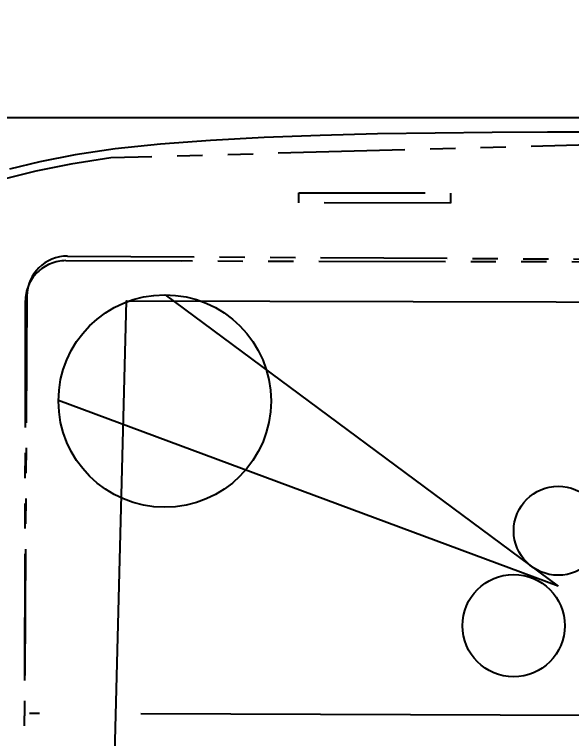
# Model space of a CAD drawing. Header units: millimetres. Extents: x -4 to 3776, y -4 to 4079.
# Drawn here: x 328.43 to 333.94, y 264.74 to 271.89 of the extents above; entities that cross this region are included whole.
import ezdxf
from ezdxf import colors
from ezdxf.entities.mleader import LeaderData, LeaderLine
from ezdxf.math import Vec2, Vec3

# ---------------------------------------------------------------- set-up
doc = ezdxf.new("R2010")
doc.units = ezdxf.units.MM
doc.linetypes.add('PHANTOM', pattern=[2.5, 1.25, -0.25, 0.25, -0.25, 0.25, -0.25])
doc.linetypes.add('点划线-1', pattern=[7, 5, -1, 0, -1])
for name, color, linetype in [('03-input', 3, 'Continuous'), ('BK_kedu', 255, 'Continuous'), ('HOLD3', 7, 'Continuous')]:
    doc.layers.add(name, color=color, linetype=linetype)
doc.styles.get("Standard").update_dxf_attribs({"font": 'arial.ttf'})

# ---------------------------------------------------------------- blocks, each defined once
blk = doc.blocks.new('NJMFGNJ')
at = {"color": 6, "linetype": '点划线-1'}
blk.add_line((321.4036, 205.7221), (354.0541, 205.7221), dxfattribs=at)
for p, q in [((347.4778, 201.5787), (343.5844, 204.4431)), ((343.5844, 204.4431), (348.5279, 202.6289))]:
    blk.add_line(p, q)
blk.add_lwpolyline([(340.7656, 209.83), (348.0395, 209.83), (347.8612, 201.6385), (340.7815, 201.6301)])
for centre, radius in [((344.0218, 204.8365), 0.5056), ((343.5844, 203.8966), 0.4402), ((347.4778, 202.6289), 1.0502)]:
    blk.add_circle(centre, radius)
at = {"layer": '03-input', "color": 0, "linetype": 'PHANTOM'}
for p, q in [((348.8436, 209.8457), (348.8516, 205.7457)), ((348.8595, 201.6457), (348.8516, 205.7457)), ((348.8436, 201.5984), (348.8516, 205.6984)), ((348.4428, 201.1992), (341.1648, 201.2133)), ((348.4603, 201.245), (341.1823, 201.2308)), ((348.4603, 201.245), (347.3186, 201.2427)), ((348.7618, 200.3614), (349.0623, 200.4395)), ((348.4161, 200.2898), (348.7618, 200.3614)), ((348.0202, 200.2269), (348.4161, 200.2898)), ((340.1182, 199.9824), (348.0202, 200.2269))]:
    blk.add_line(p, q, dxfattribs=at)
blk.add_lwpolyline([(338.3926, 199.9645), (338.8897, 199.9618), (339.3814, 199.9593), (339.8642, 199.957), (340.3361, 199.9549), (340.8005, 199.953), (341.2623, 199.9516), (341.7265, 199.9509), (342.198, 199.9509), (342.6816, 199.9518), (343.1824, 199.9538), (343.7053, 199.9571), (344.2526, 199.9619), (344.8166, 199.9694), (345.387, 199.9808), (345.9537, 199.9973), (346.5063, 200.0201), (347.0346, 200.0505), (347.5283, 200.0896), (347.9772, 200.1388), (348.3736, 200.1987), (348.7199, 200.2676), (349.0209, 200.3433)], dxfattribs=at)
blk.add_lwpolyline([(346.162, 200.5646), (344.662, 200.5617), (344.6618, 200.6615), (346.1618, 200.6644)], close=True, dxfattribs=at)
for centre, start, end in [((348.4595, 201.645), 270.11115, 0.11115), ((348.4436, 201.5992), 269.88885, 359.88885)]:
    blk.add_arc(centre, 0.4, start, end, dxfattribs=at)

msp = doc.modelspace()

# ---------------------------------------------------------------- linework, layer by layer
at = {"layer": 'HOLD3', "color": 0, "lineweight": 25}
msp.add_lwpolyline([(309.3723, 270.874), (310.42, 270.874), (317.4638, 270.874), (324.5076, 270.8739), (331.5513, 270.8739), (338.5951, 270.8738), (345.6389, 270.8738), (352.6827, 270.8737), (359.7264, 270.8737), (366.7702, 270.8737), (372.675, 270.8736), (373.3723, 270.8736), (373.814, 270.8736), (374.0697, 270.8736), (380.8578, 270.8736), (387.9015, 270.8735), (394.9453, 270.8734), (401.9891, 270.8732), (409.0329, 270.873), (416.0766, 270.8727), (423.1204, 270.8723), (430.1642, 270.872), (435.3723, 270.8717)], dxfattribs=at)

# ---------------------------------------------------------------- block references
at = {"rotation": 179.7776961789247}
msp.add_blockref('NJMFGNJ', (678.1779, 469.351), dxfattribs=at)

# ---------------------------------------------------------------- leaders
at = {"color": 4, "lineweight": 25}
ml = msp.add_multileader_mtext('Standard', dxfattribs=at)
ml.set_content('R20\\PMax.outreach', color=4)
ml.set_leader_properties()
ml.build(insert=Vec2(0, 0))
ctx = ml.context
ctx.base_point, ctx.plane_origin = Vec3(309.2388, 249.3047), Vec3(371.1656, 265.5836)
ctx.text_align_type = 2
notes = []
notes.append((ctx, [(0, (1, 1, 0), (354.3002, 249.3047), (-1, 0), 8, [(0, [(371.1656, 265.5836)], 0, [])])]))
ctx.mtext.insert, ctx.mtext.alignment, ctx.mtext.flow_direction = Vec3(344.3002, 251.3374), 3, 5
at = {"layer": 'BK_kedu'}
ml = msp.add_multileader_mtext('Standard', dxfattribs=at)
ml.set_content('', color=256)
ml.set_leader_properties()
ml.build(insert=Vec2(0, 0))
ml.multileader.update_dxf_attribs({"text_right_attachment_type": 6, "dogleg_length": 0.36, "arrow_head_size": 0.18})
ctx = ml.context
ctx.base_point, ctx.char_height, ctx.arrow_head_size, ctx.landing_gap_size, ctx.plane_origin = Vec3(3775.9986, 4079.3284), 0.18, 0.18, 0.09, Vec3(3774.6386, 4079.3284)
ctx.right_attachment = 6
notes.append((ctx, [(0, (0, 0, 0), (0, 0), (1, 0), 1, [])]))
ctx.mtext.insert, ctx.mtext.flow_direction = Vec3(3776.0886, 4079.4184), 5
for ctx, leaders in notes:
    for number, flags, end, landing, length, lines in leaders:
        leader = LeaderData()
        leader.index, (leader.has_last_leader_line, leader.has_dogleg_vector, leader.attachment_direction) = number, flags
        leader.last_leader_point, leader.dogleg_vector, leader.dogleg_length = Vec3(end), Vec3(landing), length
        for number, points, colour, breaks in lines:
            line = LeaderLine()
            line.index, line.vertices, line.color, line.breaks = number, Vec3.list(points), colors.encode_raw_color(colour), breaks
            leader.lines.append(line)
        ctx.leaders.append(leader)

doc.saveas('drawing.dxf')
